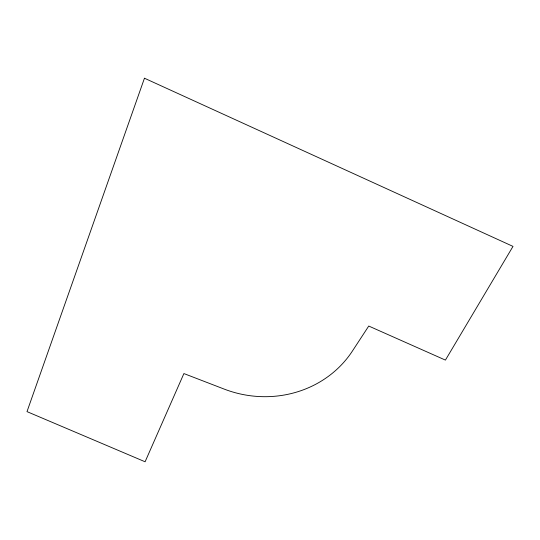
<?xml version="1.0" encoding="UTF-8"?>
<svg xmlns="http://www.w3.org/2000/svg" width="540" height="540" viewBox="0 0 540 540"><rect width="100%" height="100%" fill="white"/><g stroke="black" fill="none" stroke-linecap="round" stroke-linejoin="round"><path stroke-width="0.81" d="M144.457 78.219L27 411.622L145.098 461.781L183.897 373.565L224.174 389.084A106.886 100.224 15.8 0 0 352.424 351.02L368.746 326.045L445.419 360.099L513 246.395L144.457 78.219"/></g></svg>
